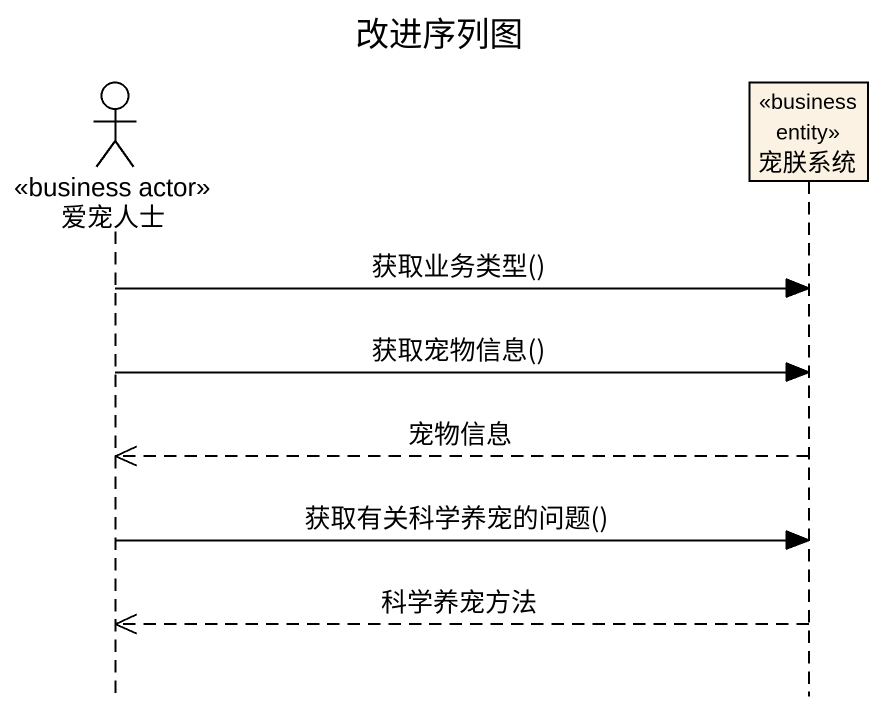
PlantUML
@startuml
title 改进序列图
hide footbox
actor 爱宠人士 <<business actor>>
participant 宠朕系统 <<business entity>>

爱宠人士 -> 宠朕系统 : 获取业务类型()
爱宠人士 -> 宠朕系统 : 获取宠物信息()
宠朕系统 -->> 爱宠人士 : 宠物信息
爱宠人士 -> 宠朕系统 : 获取有关科学养宠的问题()
宠朕系统 -->> 爱宠人士 : 科学养宠方法
@enduml
